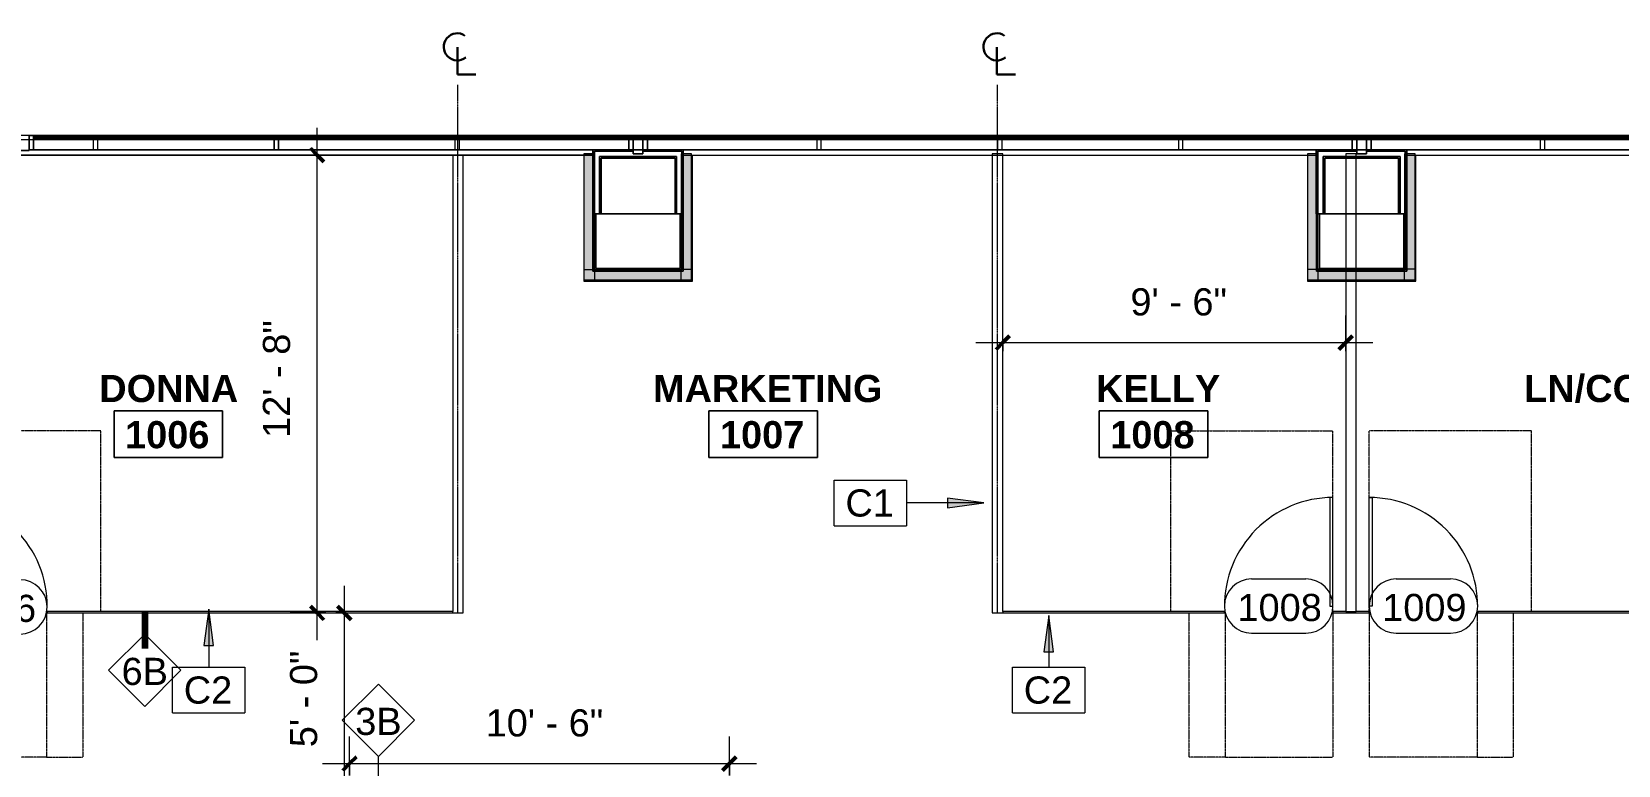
# Model space of a CAD drawing. Header units: inches. Extents: x 4757 to 6810, y 9919 to 10986.
# Drawn here: x 5099 to 5626, y 10738 to 10981 of the extents above; entities that cross this region are included whole.
import ezdxf

# ---------------------------------------------------------------- set-up
doc = ezdxf.new("R2010")
doc.units = ezdxf.units.IN
doc.header["$MEASUREMENT"] = 0
doc.linetypes.add('Center 1_4_', pattern=[0.53125, 0.25, -0.09375, 0.09375, -0.09375])
doc.linetypes.add('Dash 1_32_', pattern=[0.0625, 0.03125, -0.03125])
for name, color, linetype, lineweight in [('A-ANNO-DIMS', 211, 'Continuous', 9), ('A-ANNO-DIMS-96', 211, 'Continuous', 9), ('A-ANNO-KEYN', 231, 'Continuous', 9), ('A-ANNO-NOTE', 7, 'Continuous', 9), ('A-AREA-IDEN', 2, 'Continuous', 9), ('A-DETL-CNTR', 5, 'Center 1_4_', 9), ('A-DOOR', 31, 'Continuous', 13), ('A-DOOR-IDEN', 31, 'Continuous', 9), ('A-GENM', 13, 'Dash 1_32_', 9), ('A-WALL', 113, 'Continuous', 13), ('A-WALL-IDEN', 211, 'Continuous', 9), ('A-WALL-PATT', 111, 'Continuous', 13), ('Bb-cor', 7, 'Continuous', 9), ('Bb-mullion', 7, 'Continuous', 9), ('I-WALL', 2, 'Continuous', 9), ('Propidex Polylines', 7, 'Continuous', 9), ('Rosslyn Plaza North_1777 North Kent St _W632_-09_dwg', 8, 'Continuous', 9)]:
    doc.layers.add(name, color=color, linetype=linetype, lineweight=lineweight)
doc.styles.add('Arial_3', font='arial.ttf', dxfattribs={"height": 9})
doc.styles.add('Swis721 Lt BT', font='swissl.ttf', dxfattribs={"height": 9})
doc.styles.add('Swis721 Lt BT_B', font='', dxfattribs={"height": 9})
doc.styles.get('Swis721 Lt BT_B').set_extended_font_data('Swis721 Lt BT', bold=True)
doc.dimstyles.new('OTJ_-_3_32__Linear__1_2__Tolerance', dxfattribs={"dimscale": 12, "dimtxt": 9.497835, "dimasz": 0.375, "dimexe": 0.75, "dimexo": 0.5, "dimgap": 0.5, "dimtad": 1, "dimdec": 1, "dimrnd": 0.5, "dimzin": 3, "dimdsep": 46, "dimlunit": 4, "dimtxsty": 'Swis721 Lt BT', "dimblk1": 'OBLIQUE', "dimblk2": 'OBLIQUE', "dimsah": 1, "dimcen": 0.09, "dimdle": 0.75, "dimazin": 0, "dimtfac": 1, "dimtdec": 4, "dimtix": 1, "dimtmove": 0, "dimatfit": 3, "dimfxl": 1, "dimtvp": 1, "dimfrac": 2, "dimtolj": 1, "dimtzin": 0, "dimarcsym": 2})

# ---------------------------------------------------------------- blocks, each defined once
blk = doc.blocks.new('Door - Glass Single - Patch - Short Handle-7125740-Level XX  CONSTRUCTION')
at = {"layer": 'A-DOOR', "lineweight": 20}
for p, q in [((17, -2), (18, -2)), ((17, -38), (17, -2)), ((18, -2), (18, -38)), ((18, -38), (17, -38))]:
    blk.add_line(p, q, dxfattribs=at)
at = {"layer": 'A-DOOR', "lineweight": 9}
blk.add_arc((18, -2), 36, 179.5, 270, dxfattribs=at)
at = {"layer": 'A-GENM'}
for p, q in [((-17.81, 48.06), (-29.81, 48.06)), ((-29.81, 0.25), (-29.81, 48.06)), ((-17.81, 48.06), (18, 48.06)), ((-17.81, 0.25), (-17.81, 48.06)), ((18, 0.25), (18, 48.06)), ((17.97, 0.25), (18, 0.25)), ((-35.81, -0.25), (-35.81, -60.06)), ((17.97, -0.25), (18, -0.25)), ((18, -0.25), (18, -60.06)), ((-35.81, -60.06), (18, -60.06))]:
    blk.add_line(p, q, dxfattribs=at)
blk = doc.blocks.new('Door - Glass Single - Patch - Short Handle-7125741-Level XX  CONSTRUCTION')
at = {"layer": 'A-DOOR', "lineweight": 20}
for p, q in [((17, 38), (17, 2)), ((18, 38), (17, 38)), ((18, 2), (18, 38)), ((17, 2), (18, 2))]:
    blk.add_line(p, q, dxfattribs=at)
at = {"layer": 'A-DOOR', "lineweight": 9}
blk.add_arc((18, 2), 36, 90, 180.5, dxfattribs=at)
at = {"layer": 'A-GENM'}
for p, q in [((-35.81, 60.06), (18, 60.06)), ((-35.81, 0.25), (-35.81, 60.06)), ((18, 0.25), (18, 60.06)), ((17.97, 0.25), (18, 0.25)), ((-29.81, -0.25), (-29.81, -48.06)), ((-17.81, -0.25), (-17.81, -48.06)), ((17.97, -0.25), (18, -0.25)), ((18, -0.25), (18, -48.06)), ((-17.81, -48.06), (-29.81, -48.06)), ((-17.81, -48.06), (18, -48.06))]:
    blk.add_line(p, q, dxfattribs=at)
blk = doc.blocks.new('Rosslyn Plaza North_1777 North Kent St _W632_-09_dwg-6954577-Level XX  CONSTRUCTION')
at = {"layer": 'Bb-cor'}
for p, q in [((6500.55, 10946.29), (5060.28, 10946.29)), ((6460.94, 10945.54), (5099.9, 10945.54)), ((6460.94, 10944.79), (5099.9, 10944.79))]:
    blk.add_line(p, q, dxfattribs=at)
at = {"layer": 'Bb-cor', "flags": 128}
for points in [[(5285.43, 10941.54), (5098.4, 10941.54), (5098.4, 10941.29), (5082.78, 10941.29), (5082.78, 10939.79), (5082.78, 10941.29), (5098.4, 10941.29), (5098.4, 10941.54), (5098.4, 10946.29), (5099.9, 10946.29), (5099.9, 10941.54), (5098.4, 10941.54), (5285.43, 10941.54), (5285.43, 10939.79), (5085.77, 10939.79), (5285.43, 10939.79)], [(5099.9, 10941.54), (5099.9, 10946.29), (5099.9, 10941.54), (5297.3, 10941.54), (5297.3, 10946.29), (5297.3, 10941.54)], [(5285.39, 10920.3), (5285.39, 10941.55), (5315.39, 10941.55), (5315.39, 10920.3)], [(5285.92, 10901.79), (5285.92, 10941.04), (5298.79, 10941.04), (5298.79, 10941.54), (5298.79, 10941.04), (5285.92, 10941.04), (5285.92, 10901.79), (5314.92, 10901.79), (5314.92, 10941.04), (5302.04, 10941.04), (5302.04, 10941.54), (5315.42, 10941.54), (5315.42, 10901.29), (5285.42, 10901.29), (5285.42, 10941.54), (5298.79, 10941.54), (5285.42, 10941.54), (5285.42, 10901.29), (5315.42, 10901.29), (5315.42, 10941.54), (5302.04, 10941.54), (5302.04, 10941.04), (5314.92, 10941.04), (5314.92, 10901.79)], [(5298.79, 10940.17), (5298.79, 10946.29), (5297.29, 10946.29), (5297.29, 10941.54), (5298.79, 10941.54), (5298.79, 10946.29), (5298.79, 10940.17), (5302.04, 10940.17), (5302.04, 10946.29), (5302.04, 10940.17)], [(5297.3, 10945.54), (5297.3, 10945.79)], [(5297.3, 10944.79), (5297.3, 10945.04)], [(5303.54, 10941.54), (5303.54, 10946.29), (5302.04, 10946.29), (5302.04, 10941.54)], [(5303.54, 10945.54), (5303.54, 10945.79)], [(5303.54, 10944.79), (5303.54, 10945.04)], [(5525.42, 10939.79), (5525.42, 10941.54), (5315.41, 10941.54), (5315.41, 10939.79), (5525.42, 10939.79), (5525.42, 10941.54), (5315.41, 10941.54), (5315.41, 10939.79)], [(5537.29, 10945.79), (5537.29, 10945.54)], [(5537.29, 10945.04), (5537.29, 10944.79)], [(5543.54, 10941.54), (5777.3, 10941.54), (5777.3, 10946.29), (5777.3, 10941.54)], [(5543.54, 10946.29), (5543.54, 10941.54)], [(5543.54, 10945.79), (5543.54, 10945.54)], [(5543.54, 10945.04), (5543.54, 10944.79)], [(5312.67, 10920.29), (5313.17, 10920.29), (5312.67, 10920.29), (5312.67, 10938.79), (5288.17, 10938.79), (5288.17, 10920.29), (5287.67, 10920.29), (5287.67, 10939.29), (5313.17, 10939.29), (5313.17, 10920.29), (5313.17, 10939.29), (5287.67, 10939.29), (5287.67, 10920.29), (5288.17, 10920.29), (5288.17, 10938.79), (5312.67, 10938.79)], [(5528.17, 10938.79), (5552.67, 10938.79), (5552.67, 10920.29), (5553.17, 10920.29), (5552.67, 10920.29), (5552.67, 10938.79), (5528.17, 10938.79), (5528.17, 10920.29), (5527.67, 10920.29), (5527.67, 10939.29), (5553.17, 10939.29), (5553.17, 10920.29), (5553.17, 10939.29), (5527.67, 10939.29), (5527.67, 10920.29), (5528.17, 10920.29)], [(5314.42, 10920.29), (5286.42, 10920.29), (5286.42, 10902.29), (5314.42, 10902.29)], [(5286.42, 10920.29), (5286.42, 10902.29), (5314.42, 10902.29), (5314.42, 10920.29)], [(5554.42, 10920.29), (5526.42, 10920.29), (5526.42, 10902.29), (5554.42, 10902.29)], [(5526.42, 10920.29), (5526.42, 10902.29), (5554.42, 10902.29), (5554.42, 10920.29)]]:
    blk.add_lwpolyline(points, close=True, dxfattribs=at)
for points in [[(6460.94, 10945.79), (5099.9, 10945.79), (5099.9, 10945.54), (5099.9, 10945.79)], [(6460.94, 10945.04), (5099.9, 10945.04), (5099.9, 10944.79), (5099.9, 10945.04)], [(5537.29, 10941.54), (5538.79, 10941.54), (5538.79, 10946.29), (5538.79, 10940.17), (5542.04, 10940.17), (5542.04, 10946.29), (5542.04, 10941.54), (5543.54, 10941.54), (5543.54, 10946.29), (5542.04, 10946.29), (5542.04, 10940.17), (5538.79, 10940.17), (5538.79, 10946.29), (5537.29, 10946.29), (5537.29, 10941.54), (5303.54, 10941.54), (5303.54, 10946.29), (5303.54, 10941.54), (5537.29, 10941.54), (5537.29, 10946.29), (5537.29, 10941.54)], [(5525.4, 10941.55), (5555.4, 10941.55), (5555.4, 10920.3), (5525.4, 10920.3), (5525.4, 10941.55)], [(5538.79, 10941.04), (5538.79, 10941.54), (5538.79, 10941.04), (5525.92, 10941.04), (5525.92, 10901.79), (5554.92, 10901.79), (5554.92, 10941.04), (5542.04, 10941.04), (5542.04, 10941.54), (5555.42, 10941.54), (5555.42, 10901.29), (5525.42, 10901.29), (5525.42, 10941.54), (5538.79, 10941.54), (5525.42, 10941.54), (5525.42, 10901.29), (5555.42, 10901.29), (5555.42, 10941.54), (5555.42, 10939.79), (5765.43, 10939.79)], [(5765.43, 10939.79), (5765.43, 10941.54), (5555.42, 10941.54), (5555.42, 10939.79), (5765.43, 10939.79), (5765.43, 10941.54), (5555.42, 10941.54), (5542.04, 10941.54), (5542.04, 10941.04)], [(5282.42, 10939.53), (5282.42, 10898.03), (5318.42, 10898.03), (5318.42, 10939.53)], [(5522.42, 10939.79), (5522.42, 10898.03), (5558.42, 10898.03), (5558.42, 10939.79)], [(5554.92, 10901.79), (5525.92, 10901.79), (5525.92, 10941.04), (5538.79, 10941.04)], [(5542.04, 10941.04), (5554.92, 10941.04), (5554.92, 10901.79)]]:
    blk.add_lwpolyline(points, dxfattribs=at)
at = {"layer": 'Bb-mullion', "flags": 128}
for points in [[(5098.4, 10941.54), (5099.9, 10941.54), (5099.9, 10946.29), (5098.4, 10946.29)], [(5121.17, 10941.54), (5121.17, 10946.29), (5119.67, 10946.29), (5119.67, 10941.54), (5121.17, 10941.54), (5121.17, 10946.29), (5119.67, 10946.29), (5119.67, 10941.54)], [(5181.17, 10941.54), (5179.67, 10941.54), (5179.67, 10946.29), (5181.17, 10946.29), (5181.17, 10941.54), (5181.17, 10946.29), (5179.67, 10946.29), (5179.67, 10941.54)], [(5241.17, 10941.54), (5241.17, 10946.29), (5239.67, 10946.29), (5239.67, 10941.54), (5241.17, 10941.54), (5241.17, 10946.29), (5239.67, 10946.29), (5239.67, 10941.54)], [(5297.29, 10946.29), (5297.29, 10941.54), (5298.79, 10941.54), (5298.79, 10946.29)], [(5303.54, 10941.54), (5303.54, 10946.29), (5302.04, 10946.29), (5302.04, 10941.54)], [(5361.16, 10941.54), (5361.16, 10946.29), (5359.66, 10946.29), (5359.66, 10941.54), (5361.16, 10941.54), (5361.16, 10946.29), (5359.66, 10946.29), (5359.66, 10941.54)], [(5421.17, 10941.54), (5421.17, 10946.29), (5419.67, 10946.29), (5419.67, 10941.54), (5421.17, 10941.54), (5421.17, 10946.29), (5419.67, 10946.29), (5419.67, 10941.54)], [(5481.17, 10941.54), (5481.17, 10946.29), (5479.67, 10946.29), (5479.67, 10941.54), (5481.17, 10941.54), (5481.17, 10946.29), (5479.67, 10946.29), (5479.67, 10941.54)], [(5537.29, 10946.29), (5537.29, 10941.54), (5538.79, 10941.54), (5538.79, 10946.29)], [(5543.54, 10941.54), (5543.54, 10946.29), (5542.04, 10946.29), (5542.04, 10941.54)], [(5601.17, 10941.54), (5601.17, 10946.29), (5599.67, 10946.29), (5599.67, 10941.54), (5601.17, 10941.54), (5601.17, 10946.29), (5599.67, 10946.29), (5599.67, 10941.54)]]:
    blk.add_lwpolyline(points, close=True, dxfattribs=at)
at = {"layer": 'Propidex Polylines', "flags": 128}
blk.add_lwpolyline([(6731.03, 9918.54), (6741.23, 9928.74), (6731.13, 9938.84), (6749.74, 9983.65), (6763.98, 9983.65), (6763.98, 10658.89), (6749.65, 10658.89), (6731.13, 10703.71), (6741.25, 10713.83), (6532.97, 10922.11), (6522.83, 10911.97), (6478.05, 10930.56), (6478.05, 10944.79), (5082.78, 10944.79), (5082.78, 10930.51), (5037.97, 10912), (5027.88, 10922.09), (4757.33, 10651.54)], dxfattribs=at)
for points in [[(5285.42, 10920.3), (5315.43, 10920.3), (5315.43, 10941.55), (5285.42, 10941.55)], [(5525.42, 10920.29), (5555.44, 10920.29), (5555.44, 10941.54), (5525.42, 10941.54)]]:
    blk.add_lwpolyline(points, close=True, dxfattribs=at)
blk = doc.blocks.new('Room Tag - Room Name and Number-3379422-Level XX  CONSTRUCTION')
at = {"layer": 'A-AREA-IDEN'}
for p, q in [((-0.1881, -0.1636), (-0.1881, -0.0018)), ((-0.1881, -0.0018), (0.1869, -0.0018)), ((0.1869, -0.0018), (-0.1881, -0.0018)), ((-0.1881, -0.0018), (-0.1881, -0.1636)), ((0.1869, -0.0018), (0.1869, -0.1636)), ((0.1869, -0.1636), (0.1869, -0.0018)), ((0.1869, -0.1636), (-0.1881, -0.1636)), ((-0.1881, -0.1636), (0.1869, -0.1636))]:
    blk.add_line(p, q, dxfattribs=at)
blk = doc.blocks.new('Door Tag - Door Tag-41184-Level XX  CONSTRUCTION')
at = {"layer": 'A-DOOR-IDEN'}
for p, q in [((-0.09375, 0.09375), (0.09375, 0.09375)), ((-0.09375, -0.09375), (0.09375, -0.09375))]:
    blk.add_line(p, q, dxfattribs=at)
for centre, start, end in [((-0.09375, 0), 90, 270), ((0.09375, 0), 270, 90)]:
    blk.add_arc(centre, 0.09375, start, end, dxfattribs=at)
blk = doc.blocks.new('DIMBLOCK6-Level XX  CONSTRUCTION')
at = {"layer": 'A-ANNO-DIMS-96'}
for p, q in [((5202.97, 10797.04), (5202.97, 10719.1)), ((5200.16, 10788.04), (5211.97, 10788.04)), ((5202.97, 10788.04), (5200.16, 10788.04)), ((5200.16, 10728.1), (5211.97, 10728.1)), ((5202.97, 10728.1), (5200.16, 10728.1))]:
    blk.add_line(p, q, dxfattribs=at)
at = {"layer": 'A-ANNO-DIMS-96', "lineweight": 50}
for p, q in [((5202.97, 10788.04), (5200.72, 10790.29)), ((5202.97, 10788.04), (5205.22, 10785.79)), ((5202.97, 10728.1), (5200.72, 10730.35)), ((5202.97, 10728.1), (5205.22, 10725.85))]:
    blk.add_line(p, q, dxfattribs=at)
at = {"layer": 'A-ANNO-DIMS-96', "color": 0, "insert": (5184.96, 10743.52), "char_height": 9, "width": 34.9159, "attachment_point": 1, "rotation": 90, "line_spacing_factor": 1.005062, "style": 'Swis721 Lt BT'}
blk.add_mtext('5\' - 0"', dxfattribs=at)
blk = doc.blocks.new('_Oblique')
at = {"color": 0, "linetype": 'ByBlock', "lineweight": -2}
blk.add_line((-0.5, -0.5), (0.5, 0.5), dxfattribs=at)
blk = doc.blocks.new('Centerline - Centerline-43150-Level XX  CONSTRUCTION')
at = {"layer": 'A-ANNO-NOTE', "lineweight": 30}
for p, q in [((0, 0.0259), (0, -0.0678)), ((0, -0.0678), (0.0642, -0.0678))]:
    blk.add_line(p, q, dxfattribs=at)
blk.add_arc((0, 0.0273), 0.0469, 55.7755, 308.0372, dxfattribs=at)
blk = doc.blocks.new('DIMBLOCK15-Level XX  CONSTRUCTION')
at = {"layer": 'A-ANNO-DIMS-96'}
for p, q in [((5421.42, 10874.8), (5421.42, 10886.62)), ((5535.17, 10874.8), (5535.17, 10886.62)), ((5412.42, 10877.62), (5544.17, 10877.62)), ((5421.42, 10877.62), (5421.42, 10874.8)), ((5535.17, 10877.62), (5535.17, 10874.8))]:
    blk.add_line(p, q, dxfattribs=at)
at = {"layer": 'A-ANNO-DIMS-96', "lineweight": 50}
for p, q in [((5421.42, 10877.62), (5423.67, 10879.87)), ((5535.17, 10877.62), (5537.42, 10879.87)), ((5421.42, 10877.62), (5419.17, 10875.37)), ((5535.17, 10877.62), (5532.92, 10875.37))]:
    blk.add_line(p, q, dxfattribs=at)
at = {"layer": 'A-ANNO-DIMS-96', "color": 0, "insert": (5463.74, 10895.64), "char_height": 9, "width": 34.9159, "attachment_point": 1, "line_spacing_factor": 1.005062, "style": 'Swis721 Lt BT'}
blk.add_mtext('9\' - 6"', dxfattribs=at)
blk = doc.blocks.new('DIMBLOCK16-Level XX  CONSTRUCTION')
at = {"layer": 'A-ANNO-DIMS-96'}
for p, q in [((5193.97, 10779.04), (5193.97, 10948.79)), ((5196.79, 10939.79), (5184.97, 10939.79)), ((5193.97, 10939.79), (5196.79, 10939.79)), ((5196.79, 10788.04), (5184.97, 10788.04)), ((5193.97, 10788.04), (5196.79, 10788.04))]:
    blk.add_line(p, q, dxfattribs=at)
at = {"layer": 'A-ANNO-DIMS-96', "lineweight": 50}
for p, q in [((5193.97, 10939.79), (5191.72, 10942.04)), ((5193.97, 10939.79), (5196.22, 10937.54)), ((5193.97, 10788.04), (5191.72, 10790.29)), ((5193.97, 10788.04), (5196.22, 10785.79))]:
    blk.add_line(p, q, dxfattribs=at)
at = {"layer": 'A-ANNO-DIMS-96', "color": 0, "insert": (5175.96, 10846.05), "char_height": 9, "width": 42.8759, "attachment_point": 1, "rotation": 90, "line_spacing_factor": 1.005062, "style": 'Swis721 Lt BT'}
blk.add_mtext('12\' - 8"', dxfattribs=at)
blk = doc.blocks.new('DIMBLOCK28-Level XX  CONSTRUCTION')
at = {"layer": 'A-ANNO-DIMS-96'}
for p, q in [((5204.72, 10734.1), (5204.72, 10747.08)), ((5330.72, 10734.1), (5330.72, 10747.08)), ((5195.72, 10738.08), (5339.72, 10738.08)), ((5204.72, 10738.08), (5204.72, 10734.1)), ((5330.72, 10738.08), (5330.72, 10734.1))]:
    blk.add_line(p, q, dxfattribs=at)
at = {"layer": 'A-ANNO-DIMS-96', "lineweight": 50}
for p, q in [((5204.72, 10738.08), (5202.47, 10735.83)), ((5204.72, 10738.08), (5206.97, 10740.33)), ((5330.72, 10738.08), (5328.47, 10735.83)), ((5330.72, 10738.08), (5332.97, 10740.33))]:
    blk.add_line(p, q, dxfattribs=at)
at = {"layer": 'A-ANNO-DIMS-96', "color": 0, "insert": (5249.85, 10756.09), "char_height": 9, "width": 42.8759, "attachment_point": 1, "line_spacing_factor": 1.005062, "style": 'Swis721 Lt BT'}
blk.add_mtext('10\' - 6"', dxfattribs=at)
blk = doc.blocks.new('Keynote Tag - Keynote Number - Boxed-135510-Level XX  CONSTRUCTION')
at = {"layer": 'A-ANNO-KEYN'}
for p, q in [((-0.125, -0.0792), (-0.125, 0.0781)), ((-0.125, 0.0781), (0.125, 0.0781)), ((0.125, 0.0781), (0.125, -0.0792)), ((-0.125, -0.0792), (0.125, -0.0792))]:
    blk.add_line(p, q, dxfattribs=at)
blk = doc.blocks.new('Wall Tag - 1_4_-62626-Level XX  CONSTRUCTION')
at = {"layer": 'A-WALL-IDEN'}
for p, q in [((-0.125, 0), (0, 0.125)), ((0, 0.125), (0.125, 0)), ((-0.125, 0), (0, -0.125)), ((0, -0.125), (0.125, 0))]:
    blk.add_line(p, q, dxfattribs=at)

msp = doc.modelspace()

# ---------------------------------------------------------------- hatches: boundary and pattern name
at = {"layer": 'A-ANNO-KEYN'}
for points in [[(5415.06, 10824.48), (5403.06, 10826.06), (5403.06, 10822.9)], [(5158, 10789.28), (5156.42, 10777.28), (5159.58, 10777.28)], [(5436.64, 10787.19), (5435.06, 10775.19), (5438.22, 10775.19)]]:
    msp.add_hatch(color=256, dxfattribs=at).paths.add_polyline_path(points, flags=0)
at = {"layer": 'A-WALL-PATT', "lineweight": 9}
for points in [[(5285.92, 10898.41), (5285.92, 10940.17), (5282.42, 10940.17), (5282.42, 10898.41)], [(5318.17, 10901.91), (5318.17, 10940.17), (5314.67, 10940.17), (5314.67, 10901.91)], [(5525.92, 10898.42), (5525.92, 10940.17), (5522.42, 10940.17), (5522.42, 10898.42)], [(5558.17, 10901.92), (5558.17, 10940.17), (5554.67, 10940.17), (5554.67, 10901.92)], [(5285.92, 10898.41), (5318.17, 10898.41), (5318.17, 10901.91), (5285.92, 10901.91)], [(5558.17, 10898.42), (5558.17, 10901.92), (5525.92, 10901.92), (5525.92, 10898.42), (5554.67, 10898.42)]]:
    msp.add_hatch(color=7, dxfattribs=at).paths.add_polyline_path(points, flags=0)

# ---------------------------------------------------------------- linework, layer by layer
at = {"layer": 'A-ANNO-KEYN'}
for p, q in [((5415.06, 10824.48), (5403.06, 10826.06)), ((5403.06, 10826.06), (5403.06, 10822.9)), ((5415.06, 10824.48), (5389.48, 10824.48)), ((5403.06, 10822.9), (5415.06, 10824.48)), ((5158, 10789.28), (5156.42, 10777.28)), ((5159.58, 10777.28), (5158, 10789.28)), ((5158, 10789.28), (5158, 10770.02)), ((5436.64, 10787.19), (5435.06, 10775.19)), ((5438.22, 10775.19), (5436.64, 10787.19)), ((5436.64, 10787.19), (5436.64, 10770.02)), ((5156.42, 10777.28), (5159.58, 10777.28)), ((5435.06, 10775.19), (5438.22, 10775.19))]:
    msp.add_line(p, q, dxfattribs=at)
at = {"layer": 'A-DETL-CNTR'}
for p, q in [((5240.67, 10788.29), (5240.67, 10963.04)), ((5419.67, 10788.29), (5419.67, 10963.04))]:
    msp.add_line(p, q, dxfattribs=at)
at = {"layer": 'A-WALL'}
for p, q in [((5282.42, 10940.17), (5282.42, 10901.91)), ((5285.92, 10940.17), (5285.92, 10901.91)), ((5522.42, 10940.17), (5522.42, 10901.92)), ((5525.92, 10940.17), (5525.92, 10901.92)), ((5285.92, 10898.41), (5314.67, 10898.41)), ((5525.92, 10898.42), (5554.67, 10898.42)), ((5238.92, 10788.04), (5238.92, 10788.54)), ((5421.42, 10788.54), (5421.42, 10788.04)), ((5535.17, 10788.54), (5538.67, 10788.54))]:
    msp.add_line(p, q, dxfattribs=at)
at = {"layer": 'A-WALL', "color": 55}
for p, q in [((5314.67, 10940.17), (5314.67, 10901.91)), ((5318.17, 10901.91), (5318.17, 10940.17)), ((5554.67, 10940.17), (5554.67, 10901.92)), ((5558.17, 10901.92), (5558.17, 10940.17)), ((5318.17, 10901.91), (5285.92, 10901.91)), ((5285.92, 10901.91), (5285.92, 10898.41)), ((5558.17, 10901.92), (5525.92, 10901.92)), ((5525.92, 10901.92), (5525.92, 10898.42))]:
    msp.add_line(p, q, dxfattribs=at)
at = {"layer": 'A-WALL-IDEN', "lineweight": 90}
msp.add_line((5136.76, 10788.29), (5136.76, 10776.29), dxfattribs=at)
at = {"layer": 'A-WALL-IDEN'}
for p, q in [((5136.76, 10788.29), (5136.76, 10781.03)), ((5214.26, 10694.04), (5214.26, 10740.46))]:
    msp.add_line(p, q, dxfattribs=at)
at = {"layer": 'I-WALL', "lineweight": 13}
for p, q in [((5238.92, 10939.79), (5238.92, 10788.54)), ((5242.42, 10939.79), (5238.92, 10939.79)), ((5242.42, 10788.04), (5242.42, 10939.79)), ((5417.92, 10940.17), (5417.92, 10788.04)), ((5421.42, 10940.17), (5417.92, 10940.17)), ((5421.42, 10788.54), (5421.42, 10940.17)), ((5535.17, 10940.17), (5535.17, 10788.54)), ((5538.67, 10940.17), (5535.17, 10940.17)), ((5538.67, 10788.54), (5538.67, 10940.17)), ((5282.42, 10901.91), (5285.92, 10901.91)), ((5314.67, 10898.41), (5314.67, 10901.91)), ((5522.42, 10901.92), (5525.92, 10901.92)), ((5554.67, 10898.42), (5554.67, 10901.92)), ((5238.92, 10788.54), (5104.42, 10788.54)), ((5104.42, 10788.54), (5104.42, 10788.04)), ((5104.42, 10788.04), (5242.42, 10788.04)), ((5417.92, 10788.04), (5494.92, 10788.04)), ((5494.92, 10788.54), (5421.42, 10788.54)), ((5494.92, 10788.04), (5494.92, 10788.54)), ((5535.17, 10788.54), (5530.92, 10788.54)), ((5530.92, 10788.54), (5530.92, 10788.04)), ((5530.92, 10788.04), (5542.92, 10788.04)), ((5542.92, 10788.54), (5538.67, 10788.54)), ((5542.92, 10788.04), (5542.92, 10788.54)), ((5718.67, 10788.54), (5578.92, 10788.54)), ((5578.92, 10788.54), (5578.92, 10788.04)), ((5578.92, 10788.04), (5799.84, 10788.04))]:
    msp.add_line(p, q, dxfattribs=at)
at = {"layer": 'I-WALL', "color": 8, "lineweight": 20}
for p, q in [((5285.92, 10940.17), (5282.42, 10940.17)), ((5318.17, 10940.17), (5314.67, 10940.17)), ((5525.92, 10940.17), (5522.42, 10940.17)), ((5558.17, 10940.17), (5554.67, 10940.17)), ((5282.42, 10901.91), (5282.42, 10898.41)), ((5318.17, 10898.41), (5318.17, 10901.91)), ((5522.42, 10901.92), (5522.42, 10898.42)), ((5558.17, 10898.42), (5558.17, 10901.92)), ((5282.42, 10898.41), (5285.92, 10898.41)), ((5314.67, 10898.41), (5318.17, 10898.41)), ((5522.42, 10898.42), (5525.92, 10898.42)), ((5554.67, 10898.42), (5558.17, 10898.42))]:
    msp.add_line(p, q, dxfattribs=at)
at = {"layer": 'I-WALL'}
msp.add_line((5525.92, 10940.17), (5525.92, 10940.17), dxfattribs=at)

# ---------------------------------------------------------------- block references
at = {"layer": 'A-ANNO-KEYN', "xscale": 95.99999999999994, "yscale": 95.99999999999994, "zscale": 95.99999999999994}
for p in [(5377.48, 10824.53), (5158, 10762.52), (5436.64, 10762.52)]:
    msp.add_blockref('Keynote Tag - Keynote Number - Boxed-135510-Level XX  CONSTRUCTION', p, dxfattribs=at)
at = {"layer": 'A-ANNO-NOTE', "xscale": 96, "yscale": 96, "zscale": 96}
for p in [(5240.47, 10973.02), (5419.47, 10973.02)]:
    msp.add_blockref('Centerline - Centerline-43150-Level XX  CONSTRUCTION', p, dxfattribs=at)
at = {"layer": 'A-AREA-IDEN', "xscale": 95.99999999999994, "yscale": 95.99999999999994, "zscale": 95.99999999999994}
for p in [(5144.66, 10855.21), (5341.99, 10855.21), (5471.45, 10855.21)]:
    msp.add_blockref('Room Tag - Room Name and Number-3379422-Level XX  CONSTRUCTION', p, dxfattribs=at)
at = {"layer": 'A-DOOR', "rotation": 180}
for p in [(5086.42, 10788.29), (5560.92, 10788.29)]:
    msp.add_blockref('Door - Glass Single - Patch - Short Handle-7125740-Level XX  CONSTRUCTION', p, dxfattribs=at)
at = {"layer": 'A-DOOR'}
msp.add_blockref('Door - Glass Single - Patch - Short Handle-7125741-Level XX  CONSTRUCTION', (5512.92, 10788.29), dxfattribs=at)
at = {"layer": 'A-DOOR-IDEN', "xscale": 95.99999999999994, "yscale": 95.99999999999994, "zscale": 95.99999999999994}
for p in [(5512.92, 10790.32), (5560.92, 10790.32), (5086.42, 10790.03)]:
    msp.add_blockref('Door Tag - Door Tag-41184-Level XX  CONSTRUCTION', p, dxfattribs=at)
at = {"layer": 'A-WALL-IDEN', "xscale": 95.99999999999994, "yscale": 95.99999999999994, "zscale": 95.99999999999994}
for p in [(5136.76, 10769.03), (5214.26, 10752.46)]:
    msp.add_blockref('Wall Tag - 1_4_-62626-Level XX  CONSTRUCTION', p, dxfattribs=at)
at = {"layer": 'Rosslyn Plaza North_1777 North Kent St _W632_-09_dwg', "color": 7}
msp.add_blockref('Rosslyn Plaza North_1777 North Kent St _W632_-09_dwg-6954577-Level XX  CONSTRUCTION', (0, 0), dxfattribs=at)

# ---------------------------------------------------------------- texts
at = {"layer": 'A-ANNO-KEYN', "char_height": 9, "width": 19.695, "attachment_point": 1, "style": 'Arial_3'}
for s, insert in [('C1', (5369.2, 10828.98)), ('C2', (5149.72, 10766.97)), ('C2', (5428.35, 10766.97))]:
    msp.add_mtext(s, dxfattribs=dict(at, insert=insert))
at = {"layer": 'A-AREA-IDEN', "char_height": 9, "attachment_point": 1, "style": 'Swis721 Lt BT_B'}
for s, insert, width in [('DONNA', (5121.68, 10866.92), 55.449), ('MARKETING', (5305.37, 10866.92), 88.476), ('KELLY', (5452.33, 10866.92), 46.056), ('LN/CONFERENCE', (5594.34, 10866.92), 129.381), ('1006', (5130.25, 10851.61), 33.936), ('1007', (5327.58, 10851.61), 33.936), ('1008', (5457.04, 10851.61), 33.936)]:
    msp.add_mtext(s, dxfattribs=dict(at, insert=insert, width=width))
at = {"layer": 'A-DOOR-IDEN', "char_height": 9, "width": 32.724, "attachment_point": 1, "style": 'Swis721 Lt BT'}
for s, insert in [('1006', (5072.75, 10794.05)), ('1008', (5499.25, 10794.34)), ('1009', (5547.25, 10794.34))]:
    msp.add_mtext(s, dxfattribs=dict(at, insert=insert))
at = {"layer": 'A-WALL-IDEN', "char_height": 9, "width": 18.18, "attachment_point": 1, "style": 'Swis721 Lt BT'}
for s, insert in [('6B', (5129.09, 10773.15)), ('3B', (5206.6, 10756.58))]:
    msp.add_mtext(s, dxfattribs=dict(at, insert=insert))

# ---------------------------------------------------------------- dimensions: what is measured, and where the dimension line sits
at = {"layer": 'A-ANNO-DIMS'}
for base, p1, p2, override, picture, middle in [((5193.97448428, 10939.79003906), (5190.79250377, 10788.04003906), (5190.79250377, 10939.79003906), {"dimpost": '<>', "dimfxl": 151.75}, 'DIMBLOCK16-Level XX  CONSTRUCTION', (5183.3492297, 10863.91503906)), ((5202.97, 10728.1), (5206.16, 10788.04), (5206.16, 10728.1), {"dimpost": '<>', "dimfxl": 59.940078}, 'DIMBLOCK6-Level XX  CONSTRUCTION', (5192.35, 10758.07))]:
    dim = msp.add_linear_dim(base=base, p1=p1, p2=p2, angle=90, dimstyle='OTJ_-_3_32__Linear__1_2__Tolerance', override=override, dxfattribs=at)
    dim.commit()
    dim.dimension.update_dxf_attribs({"geometry": picture, "text_midpoint": middle})
for base, p1, p2, override, picture, middle in [((5535.16601562, 10877.62267593), (5421.41601562, 10880.80465645), (5535.16601562, 10880.80465645), {"dimpost": '<>', "dimfxl": 113.75}, 'DIMBLOCK15-Level XX  CONSTRUCTION', (5478.29101562, 10888.24793051)), ((5330.72, 10738.08), (5204.72, 10728.1), (5330.72, 10728.1), {"dimpost": '<>', "dimfxl": 126}, 'DIMBLOCK28-Level XX  CONSTRUCTION', (5267.72, 10748.7))]:
    dim = msp.add_linear_dim(base=base, p1=p1, p2=p2, dimstyle='OTJ_-_3_32__Linear__1_2__Tolerance', override=override, dxfattribs=at)
    dim.commit()
    dim.dimension.update_dxf_attribs({"geometry": picture, "text_midpoint": middle})

doc.saveas('drawing.dxf')
